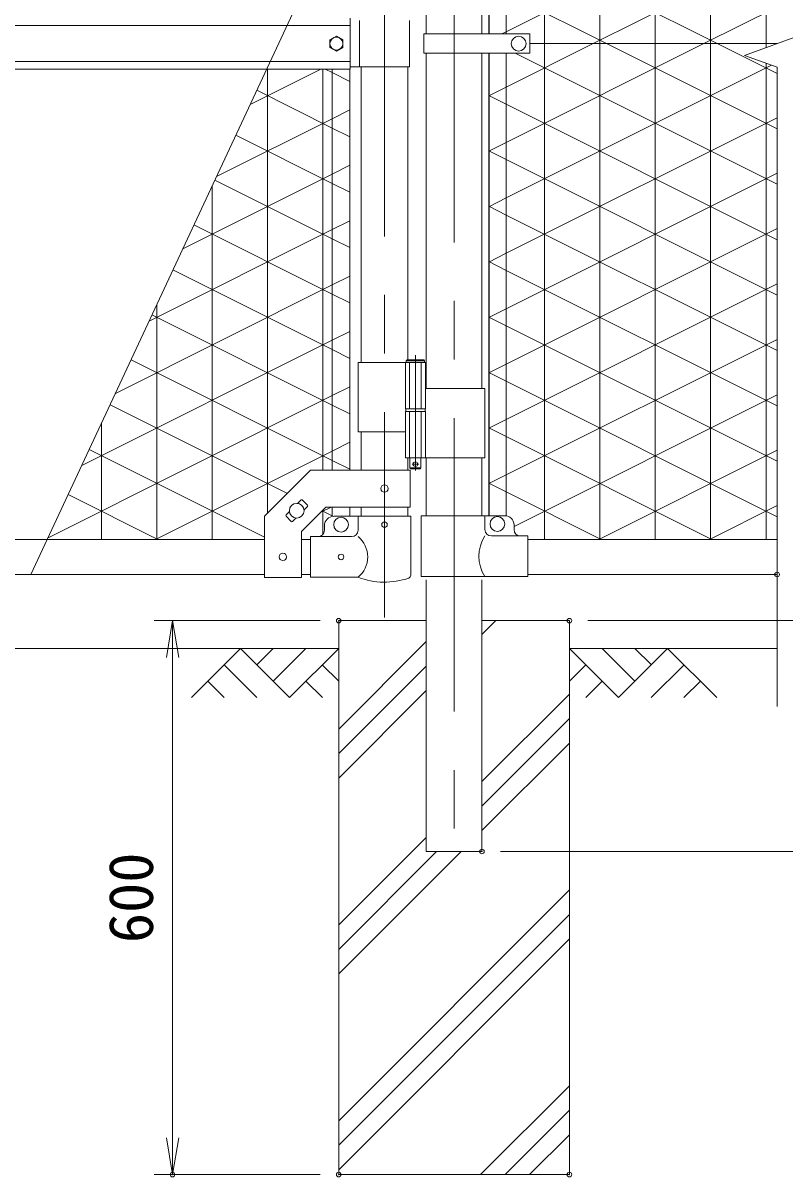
# Model space of a CAD drawing. Units: millimetres at full size; details may follow other scales. Extents: x -4200 to 4200, y -2970 to 2970.
# Drawn here: x 1775 to 2600, y -1141 to 109 of the extents above; entities that cross this region are included whole.
import ezdxf
from ezdxf.enums import TextEntityAlignment as Align

# ---------------------------------------------------------------- set-up
doc = ezdxf.new("R2010")
doc.units = ezdxf.units.MM
doc.header["$LTSCALE"] = 10
doc.header["$PDMODE"] = 32
doc.header["$PDSIZE"] = 5
doc.linetypes.add('DASHED', pattern=[7.5, 6, -1.5])
doc.linetypes.add('USER1', pattern=[50.8, 31.75, -6.35, 6.35, -6.35])
for name, color, linetype, lineweight in [('0-2_D-BMK', 2, 'USER1', 13), ('0-3_D-STR1', 1, 'Continuous', 18), ('0-4_D-STR3', 3, 'Continuous', 13), ('0-5_0', 7, 'Continuous', 18), ('0-6_D-DCR-HCH', 7, 'Continuous', 13), ('0-7_D-BGD', 7, 'Continuous', 18), ('0-8_D-STR4', 7, 'Continuous', 18), ('0-9_D-STR-DIM', 7, 'Continuous', 13), ('0-A_Defpoints', 253, 'Continuous', 18)]:
    doc.layers.add(name, color=color, linetype=linetype, lineweight=lineweight)
doc.styles.add('ＭＳ ゴシック', font='')
doc.styles.get('ＭＳ ゴシック').set_extended_font_data('MS Gothic')

# ---------------------------------------------------------------- blocks, each defined once
blk = doc.blocks.new('_Open')
at = {"layer": '0-5_0'}
blk.add_line((-10, 1.667), (0, 0), dxfattribs=at)
blk.add_lwpolyline([(-10, -1.667), (0, 0), (-10, 0)], dxfattribs=at)

msp = doc.modelspace()

# ---------------------------------------------------------------- linework, layer by layer
at = {"layer": '0-2_D-BMK'}
for p, q in [((2166.59, 702.99), (2166.59, -535.4)), ((2241.99, 696.5), (2241.99, -799.32)), ((2200.15, -251.32), (2200.15, -376.21)), ((2196.52, -369.24), (2203.78, -369.24))]:
    msp.add_line(p, q, dxfattribs=at)
at = {"layer": '0-3_D-STR1'}
for p, q in [((2211.74, 403.76), (2211.74, 96.76)), ((2272.24, 403.76), (2272.24, 96.76)), ((2211.74, 75.76), (2211.74, -287.24)), ((2272.24, 75.76), (2272.24, -287.24)), ((2141.19, 61.26), (2141.19, -259.24)), ((2191.99, 61.26), (2191.99, -256.24)), ((2141.19, -334.24), (2141.19, -375.69)), ((2191.99, -362.24), (2191.99, -375.69)), ((2211.74, -362.24), (2211.74, -425.04)), ((2272.24, -362.24), (2272.24, -425.04)), ((2141.19, -415.69), (2141.19, -425.74)), ((2191.99, -415.69), (2191.99, -425.74)), ((2036.59, -450.74), (1402.39, -450.74)), ((2086.59, -450.74), (2076.59, -450.74)), ((2321.99, -450.74), (2591.99, -450.74)), ((2036.59, -488.74), (1402.39, -488.74)), ((2086.59, -488.74), (2076.59, -488.74)), ((2211.74, -494.64), (2211.74, -788.74)), ((2272.24, -494.64), (2272.24, -788.74)), ((2321.99, -488.74), (2591.99, -488.74)), ((2211.74, -788.74), (2272.24, -788.74))]:
    msp.add_line(p, q, dxfattribs=at)
at = {"layer": '0-4_D-STR3'}
for p, q in [((2279.49, 598.96), (2279.49, 96.76)), ((2298.49, 598.96), (2298.49, 96.76)), ((2129.49, 58.76), (2129.49, 113.76)), ((1309.49, 105.76), (2129.49, 105.76)), ((2139.59, 111.26), (2139.59, 61.26)), ((2193.59, 111.26), (2193.59, 61.26)), ((2209.19, 96.76), (2209.19, 75.76)), ((2209.19, 96.76), (2323.99, 96.76)), ((2323.99, 96.76), (2323.99, 75.76)), ((2209.19, 75.76), (2323.99, 75.76)), ((2279.49, -425.04), (2279.49, 75.76)), ((2298.49, -425.04), (2298.49, 75.76)), ((2591.99, 86.26), (2323.99, 86.26)), ((1309.49, 66.76), (2129.49, 66.76)), ((1309.49, 58.76), (2129.49, 58.76)), ((2110.09, 58.76), (2110.09, -375.69)), ((2129.09, 58.76), (2129.09, -375.69)), ((2193.59, 61.26), (2129.49, 61.26)), ((2138.04, -259.24), (2138.04, -334.24)), ((2138.04, -259.24), (2210.95, -259.24)), ((2189.35, -259.24), (2189.35, -309.24)), ((2210.15, -257.24), (2190.15, -257.24)), ((2191.15, -256.24), (2209.15, -256.24)), ((2210.15, -257.24), (2209.15, -256.24)), ((2210.15, -257.24), (2210.15, -259.24)), ((2210.95, -259.24), (2210.95, -309.24)), ((2210.95, -287.24), (2275.29, -287.24)), ((2275.29, -287.24), (2275.29, -362.24)), ((2189.35, -309.24), (2210.95, -309.24)), ((2189.35, -312.24), (2210.95, -312.24)), ((2189.35, -312.24), (2189.35, -362.24)), ((2189.65, -309.24), (2189.65, -312.24)), ((2189.65, -312.24), (2210.65, -312.24)), ((2210.65, -309.24), (2210.65, -312.24)), ((2210.95, -312.24), (2210.95, -362.24)), ((2138.04, -334.24), (2189.24, -334.24)), ((2189.35, -362.24), (2275.29, -362.24)), ((2194.15, -362.24), (2194.15, -373.24)), ((2195.15, -374.24), (2194.15, -373.24)), ((2195.15, -374.24), (2205.15, -374.24)), ((2205.15, -374.24), (2206.15, -373.24)), ((2194.29, -415.69), (2194.29, -375.69)), ((2076.19, -408.02), (2072.47, -411.74)), ((2083.26, -413.68), (2077.6, -408.02)), ((2063.64, -420.57), (2059.92, -424.29)), ((2103.16, -415.69), (2076.59, -442.26)), ((2083.26, -415.1), (2079.54, -418.81)), ((2194.29, -415.69), (2103.16, -415.69)), ((2110.09, -415.69), (2110.09, -425.74)), ((2129.09, -415.69), (2129.09, -425.74)), ((2036.59, -491.94), (2036.59, -425.69)), ((2065.58, -431.36), (2059.92, -425.7)), ((2070.71, -427.64), (2067, -431.36)), ((2101.59, -440.74), (2101.59, -435.74)), ((2138.04, -425.74), (2111.59, -425.74)), ((2195.14, -425.74), (2138.04, -425.74)), ((2138.04, -425.74), (2138.04, -440.74)), ((2195.14, -425.74), (2195.14, -489.43)), ((2206.29, -425.04), (2296.99, -425.04)), ((2206.29, -425.04), (2206.29, -491.04)), ((2275.39, -425.04), (2275.39, -440.04)), ((2306.99, -435.04), (2306.99, -440.04)), ((2076.59, -491.94), (2076.59, -442.26)), ((2086.59, -447.74), (2131.04, -447.74)), ((2086.59, -491.74), (2086.59, -447.74)), ((2282.39, -447.04), (2321.99, -447.04)), ((2321.99, -447.04), (2321.99, -491.04)), ((2076.59, -491.94), (2036.59, -491.94)), ((2086.59, -491.74), (2138.04, -491.74)), ((2206.29, -491.04), (2321.99, -491.04))]:
    msp.add_line(p, q, dxfattribs=at)
at = {"layer": '0-4_D-STR3', "linetype": 'DASHED'}
for p, q in [((2193.85, -259.24), (2193.85, -309.24)), ((2206.45, -259.24), (2206.45, -309.24)), ((2193.85, -312.24), (2193.85, -362.24)), ((2206.45, -312.24), (2206.45, -362.24))]:
    msp.add_line(p, q, dxfattribs=at)
at = {"layer": '0-4_D-STR3'}
msp.add_lwpolyline([(2114.49, 94.36), (2107.48, 90.31), (2107.48, 82.21), (2114.49, 78.16), (2121.51, 82.21), (2121.51, 90.31)], close=True, dxfattribs=at)
for points in [[(2191.15, -256.24), (2190.15, -257.24), (2190.15, -259.24)], [(2206.15, -362.24), (2206.15, -373.24), (2194.15, -373.24)], [(2194.29, -375.69), (2086.59, -375.69), (2036.59, -425.69)]]:
    msp.add_lwpolyline(points, dxfattribs=at)
for centre, radius in [((2114.49, 86.26), 7.03), ((2311.99, 86.26), 8), ((2200.15, -369.24), 2.5), ((2166.59, -395.69), 4), ((2071.59, -419.69), 8), ((2119.59, -434.74), 8), ((2166.59, -434.74), 3), ((2288.99, -434.04), 8), ((2056.59, -469.69), 4), ((2119.59, -469.74), 3)]:
    msp.add_circle(centre, radius, dxfattribs=at)
for centre, radius, start, end in [((2076.89, -408.73), 1, 45, 135), ((2060.63, -424.99), 1, 135, 225), ((2082.55, -414.39), 1, 315, 45), ((2066.29, -430.65), 1, 225, 315), ((2111.59, -435.74), 10, 90, 180), ((2296.99, -435.04), 10, 0, 90), ((2094.59, -440.74), 7, 270, 0), ((2131.04, -440.74), 7, 270, 0), ((2119.85, -469.74), 28.55, 309.59418, 50.40582), ((2309.61, -469.04), 40.68, 147.25964, 212.74036), ((2282.39, -440.04), 7, 180, 270), ((2313.99, -440.04), 7, 180, 270), ((2166.59, -417.01), 80, 249.0916, 289.22051), ((2191.84, -489.43), 3.3, 289.22051, 0)]:
    msp.add_arc(centre, radius, start, end, dxfattribs=at)
at = {"layer": '0-5_0'}
for p, q in [((2340, 86.26), (2340, 623.26)), ((2400, 86.26), (2400, 623.26)), ((2460, 86.26), (2460, 623.26)), ((2520, 86.26), (2520, 623.26)), ((2280, 96.76), (2280, 598.96)), ((2527.23, 86.26), (2298.49, 200.63)), ((2392.69, 86.26), (2591.99, 185.91)), ((2407.23, 86.26), (2298.49, 140.63)), ((2512.69, 86.26), (2591.99, 125.91)), ((2280, -425.04), (2280, 75.76)), ((2298.49, 39.16), (2392.69, 86.26)), ((2298.49, -20.84), (2512.69, 86.26)), ((2591.99, -66.12), (2308.23, 75.76)), ((2340, -450.74), (2340, 86.26)), ((2400, -450.74), (2400, 86.26)), ((2591.99, -6.12), (2407.23, 86.26)), ((2460, -450.74), (2460, 86.26)), ((2520, -450.74), (2520, 86.26)), ((2591.99, 53.88), (2527.23, 86.26)), ((2580, -450.74), (2580, 64.97)), ((2021.02, 20.43), (2097.69, 58.76)), ((2040, -422.28), (2040, 58.76)), ((2100, -375.69), (2100, 58.76)), ((2279.49, 29.66), (2298.49, 39.16)), ((2110.09, -5.17), (2028.18, 35.78)), ((2298.49, 20.63), (2279.49, 30.13)), ((2110.09, 4.96), (2129.09, 14.46)), ((2591.99, -126.12), (2298.49, 20.63)), ((1984.54, -57.82), (2110.09, 4.96)), ((2298.49, -140.84), (2591.99, 5.91)), ((2129.09, -14.67), (2110.09, -5.17)), ((2110.09, -65.17), (2005.49, -12.88)), ((2279.49, -30.34), (2298.49, -20.84)), ((2298.49, -39.37), (2279.49, -29.87)), ((2110.09, -55.04), (2129.09, -45.54)), ((2591.99, -186.12), (2298.49, -39.37)), ((1948.05, -136.06), (2110.09, -55.04)), ((2110.09, -125.17), (1982.81, -61.53)), ((2298.49, -200.84), (2591.99, -54.09)), ((1980, -450.74), (1980, -67.55)), ((2129.09, -74.67), (2110.09, -65.17)), ((2298.49, -99.37), (2279.49, -89.87)), ((2591.99, -246.12), (2298.49, -99.37)), ((2110.09, -185.17), (1960.12, -110.19)), ((2110.09, -115.04), (2129.09, -105.54)), ((1911.57, -214.3), (2110.09, -115.04)), ((2298.49, -260.84), (2591.99, -114.09)), ((2129.09, -134.67), (2110.09, -125.17)), ((2279.49, -150.34), (2298.49, -140.84)), ((2298.49, -159.37), (2279.49, -149.87)), ((2110.09, -245.17), (1937.43, -158.84)), ((2591.99, -306.12), (2298.49, -159.37)), ((2110.09, -175.04), (2129.09, -165.54)), ((2298.49, -320.84), (2591.99, -174.09)), ((1875.08, -292.54), (2110.09, -175.04)), ((2129.09, -194.67), (2110.09, -185.17)), ((1920, -450.74), (1920, -196.22)), ((2110.09, -305.17), (1914.74, -207.5)), ((2279.49, -210.34), (2298.49, -200.84)), ((2298.49, -219.37), (2279.49, -209.87)), ((2591.99, -366.12), (2298.49, -219.37)), ((1838.6, -370.79), (2110.09, -235.04)), ((2110.09, -235.04), (2129.09, -225.54)), ((2298.49, -380.84), (2591.99, -234.09)), ((2129.09, -254.67), (2110.09, -245.17)), ((2110.09, -365.17), (1892.05, -256.15)), ((2279.49, -270.34), (2298.49, -260.84)), ((2298.49, -279.37), (2279.49, -269.87)), ((2110.09, -295.04), (2129.09, -285.54)), ((2591.99, -426.12), (2298.49, -279.37)), ((1802.11, -449.03), (2110.09, -295.04)), ((2306.99, -436.59), (2591.99, -294.09)), ((2061.44, -400.85), (1869.36, -304.81)), ((2129.09, -314.67), (2110.09, -305.17)), ((1860, -450.74), (1860, -324.89)), ((2279.49, -330.34), (2298.49, -320.84)), ((2298.49, -339.37), (2279.49, -329.87)), ((2521.23, -450.74), (2298.49, -339.37)), ((2036.59, -448.42), (1846.67, -353.47)), ((2398.69, -450.74), (2591.99, -354.09)), ((2129.09, -374.67), (2110.09, -365.17)), ((2279.49, -390.34), (2298.49, -380.84)), ((2298.49, -399.37), (2279.49, -389.87)), ((2401.23, -450.74), (2298.49, -399.37)), ((1921.23, -450.74), (1823.99, -402.12)), ((2097.53, -421.32), (2108.79, -415.69)), ((2100, -445.17), (2100, -418.85)), ((2518.69, -450.74), (2591.99, -414.09))]:
    msp.add_line(p, q, dxfattribs=at)
for points in [[(2580, 81.89), (2580, 86.26), (2580, 623.26)], [(2293.69, 96.76), (2298.49, 99.16), (2591.99, 245.91)], [(2279.49, -90.34), (2298.49, -80.84), (2585.85, 62.84)], [(2129.09, 45.33), (2110.09, 54.83), (2102.23, 58.76)], [(1918.69, -450.74), (2110.09, -355.04), (2129.09, -345.54)], [(2111.27, -425.77), (2110.09, -425.17), (2099.15, -419.7)]]:
    msp.add_lwpolyline(points, dxfattribs=at)
at = {"layer": '0-6_D-DCR-HCH'}
for p, q in [((2272.24, -553.91), (2287.4, -538.74)), ((2116.99, -656.12), (2211.74, -561.37)), ((2010.57, -568.74), (1957.36, -621.95)), ((2010.57, -568.74), (2063.78, -621.95)), ((2028.3, -586.48), (2046.04, -568.74)), ((2046.04, -604.22), (2081.52, -568.74)), ((2063.78, -621.95), (2116.99, -568.74)), ((2420.2, -621.95), (2366.99, -568.74)), ((2437.94, -604.22), (2402.47, -568.74)), ((2473.42, -568.74), (2420.2, -621.95)), ((2455.77, -586.57), (2437.94, -568.74)), ((2473.42, -568.74), (2526.63, -621.95)), ((1992.83, -586.48), (2028.47, -621.95)), ((2099.25, -586.48), (2116.99, -604.14)), ((2384.73, -586.48), (2366.99, -604.14)), ((2491.15, -586.48), (2455.52, -621.95)), ((2116.99, -682.64), (2211.74, -587.89)), ((1975.09, -604.22), (1992.91, -621.95)), ((2081.52, -604.22), (2099.34, -621.95)), ((2402.47, -604.22), (2384.65, -621.95)), ((2508.89, -604.22), (2491.07, -621.95)), ((2116.99, -709.16), (2211.74, -614.41)), ((2272.24, -713), (2366.99, -618.25)), ((2272.24, -739.52), (2366.99, -644.77)), ((2272.24, -766.04), (2366.99, -671.29)), ((2116.99, -868.25), (2211.74, -773.5)), ((2116.99, -921.29), (2249.54, -788.74)), ((2116.99, -894.77), (2223.02, -788.74)), ((2116.99, -1080.39), (2366.99, -830.39)), ((2116.99, -1106.9), (2366.99, -856.9)), ((2116.99, -1133.42), (2366.99, -883.42)), ((2270.77, -1138.74), (2366.99, -1042.52)), ((2297.28, -1138.74), (2366.99, -1069.03)), ((2323.8, -1138.74), (2366.99, -1095.55))]:
    msp.add_line(p, q, dxfattribs=at)
at = {"layer": '0-7_D-BGD'}
for p, q in [((366.99, -568.74), (2116.99, -568.74)), ((2366.99, -568.74), (2591.99, -568.74))]:
    msp.add_line(p, q, dxfattribs=at)
at = {"layer": '0-8_D-STR4'}
for p, q in [((2116.99, -538.74), (2116.99, -1138.74)), ((2211.74, -538.74), (2116.99, -538.74)), ((2366.99, -538.74), (2272.24, -538.74)), ((2366.99, -538.74), (2366.99, -1138.74)), ((2116.99, -1138.74), (2366.99, -1138.74))]:
    msp.add_line(p, q, dxfattribs=at)
at = {"layer": '0-9_D-STR-DIM'}
for p, q in [((2556.75, 73.43), (2627.23, 99.08)), ((2591.99, 60.61), (2556.75, 73.43)), ((2591.99, -631.74), (2591.99, 60.61)), ((2096.99, -538.74), (1916.99, -538.74)), ((1936.99, -538.74), (1936.99, -1138.74)), ((2386.99, -538.74), (2911.99, -538.74)), ((2386.99, -538.74), (3031.99, -538.74)), ((2386.99, -538.74), (3031.99, -538.74)), ((2292.24, -788.74), (3151.99, -788.74)), ((2292.24, -788.74), (3031.99, -788.74)), ((2096.99, -1138.74), (1916.99, -1138.74))]:
    msp.add_line(p, q, dxfattribs=at)
at = {"layer": '0-A_Defpoints'}
msp.add_line((2191.99, 387.07), (1783.59, -488.74), dxfattribs=at)
for p in [(2591.99, -488.74), (2116.99, -538.74), (2366.99, -538.74), (2272.24, -788.74), (1936.99, -1138.74), (2116.99, -1138.74), (2116.99, -1138.74), (2366.99, -1138.74)]:
    msp.add_point(p, dxfattribs=at)

# ---------------------------------------------------------------- block references
at = {"layer": '0-9_D-STR-DIM', "xscale": 4, "yscale": 4}
for p, rotation in [((1936.99, -538.74), 90), ((1936.99, -1138.74), 270)]:
    msp.add_blockref('_Open', p, dxfattribs=dict(at, rotation=rotation))

# ---------------------------------------------------------------- texts
at = {"layer": '0-9_D-STR-DIM', "style": 'ＭＳ ゴシック'}
msp.add_text('600', height=48.09, rotation=90, dxfattribs=at).set_placement((1930.24, -888.01), align=Align.BOTTOM_LEFT)

doc.saveas('drawing.dxf')
